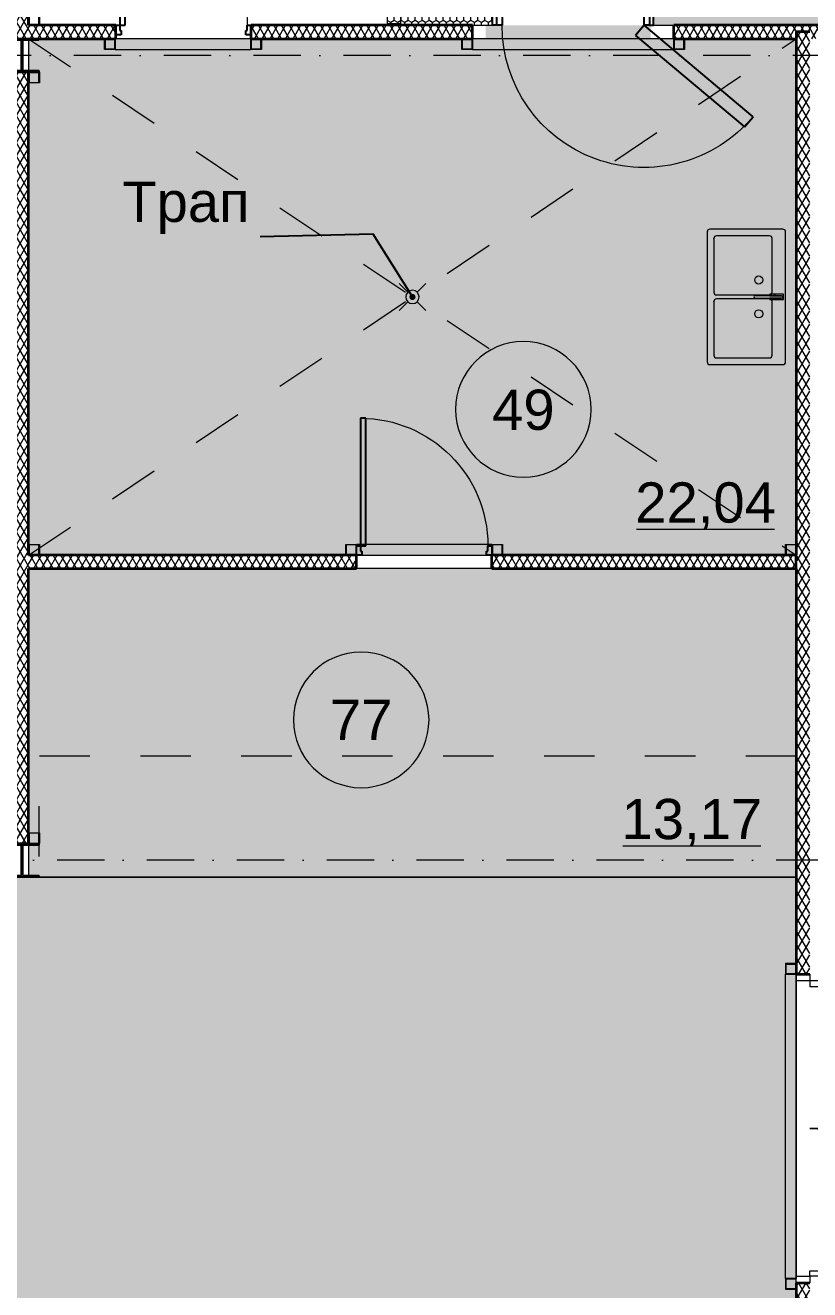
# Model space of a CAD drawing. Header units: millimetres. Extents: x -10605 to 104127, y -15987 to 52426.
# Drawn here: x 88025 to 93875, y 18799 to 28225 of the extents above; entities that cross this region are included whole.
import ezdxf
from ezdxf.enums import TextEntityAlignment as Align

# ---------------------------------------------------------------- set-up
doc = ezdxf.new("R2010")
doc.units = ezdxf.units.MM
doc.header["$MEASUREMENT"] = 0
doc.linetypes.add('Dot & Dashed', pattern=[670.277762, 352.777767, -176.388884, 0, -141.111112])
doc.linetypes.add('roto_dd', pattern=[752.592, 376.296, -376.296])
for name, color, linetype in [('Двери Archicad', 7, 'Continuous'), ('Зоны', 7, 'Continuous'), ('Морозильные камеры', 7, 'Continuous'), ('Оси', 7, 'Continuous'), ('Стены', 7, 'Continuous')]:
    doc.layers.add(name, color=color, linetype=linetype)
for name, color, linetype, lineweight in [('Двери Archicad_Ном._пера__200', 7, 'Continuous', 0), ('Двери Archicad_Ном._пера__3', 7, 'Continuous', 0), ('Двери Archicad_Ном._пера__97', 7, 'Continuous', 35), ('Двери Archicad_Ном._пера__98', 7, 'Continuous', 25), ('Зоны_Ном._пера__38', 171, 'Continuous', 20), ('Зоны_Ном._пера__91', 255, 'Continuous', 0), ('Мебель и  оборудование_Ном._пера__200', 7, 'Continuous', 0), ('Мебель и  оборудование_Ном._пера__99', 7, 'Continuous', 15), ('Металлический каркас здания_Ном._пера__98', 7, 'Continuous', 25), ('Металлический каркас здания_Ном._пера__99', 7, 'Continuous', 15), ('Оси_Ном._пера__200', 7, 'Continuous', 0), ('Паспорта Зон Archicad_Ном._пера__100', 7, 'Continuous', 9), ('Сантехника_Ном._пера__99', 7, 'Continuous', 15), ('Стены _Ном._пера__97', 7, 'Continuous', 35)]:
    doc.layers.add(name, color=color, linetype=linetype, lineweight=lineweight)
for name, color, linetype, lineweight, true_color in [('Двери Archicad_Ном._пера__6', 7, 'Continuous', 13, 0xc23fa3ff), ('Зоны_Ном._пера__2', 7, 'Continuous', 0, 0xc2747474), ('Морозильные камеры_Ном._пера__6', 7, 'Continuous', 13, 0xc23fa3ff)]:
    doc.layers.add(name, color=color, linetype=linetype, lineweight=lineweight, true_color=true_color)
doc.styles.add('РЎР“Р•РќР•Р\xa0РР\xa0_РЎРўРР›Р¬_1', font='arial.ttf')
doc.dimstyles.new('СГЕНЕРИР_СТИЛЬ__1', dxfattribs={"dimtxt": 0.18, "dimasz": 91.2, "dimexe": 0.18, "dimexo": 0.0625, "dimgap": 0.09, "dimtad": 0, "dimtih": 1, "dimtoh": 1, "dimdec": 4, "dimzin": 0, "dimdsep": 46, "dimcen": 0.09, "dimadec": 0, "dimazin": 0, "dimtfac": 1, "dimtdec": 4, "dimtmove": 0, "dimatfit": 3, "dimldrblk": 'ARROWHEAD_11', "dimfxl": 1, "dimtolj": 1, "dimtzin": 0, "dimarcsym": 0})
pattern_1 = [(90, (0, 0), (-60, 0), [])]
pattern_2 = [(60, (0, 0), (-43.30127, 25), []), (120, (0, 0), (43.30127, 25), [])]
pattern_3 = [(90, (0, 0), (-51.961524, 0), [30, -60]), (90, (-25.98, 45), (-51.961524, 0), [30, -60]), (150, (-1e-14, 30), (25.980762, 45), [30, -60]), (150, (-51.96, 30), (25.980762, 45), [30, -60]), (210, (0, 0), (-25.980762, 45), [30, -60]), (210, (-51.96, -2e-14), (-25.980762, 45), [30, -60])]

# ---------------------------------------------------------------- blocks, each defined once
blk = doc.blocks.new('Разгрузочный тамбур_21_15', base_point=(89422.2, 38769.6))
at = {"layer": 'Зоны', "linetype": 'Continuous', "lineweight": 0, "true_color": 0x3f3f3f}
blk.add_hatch(color=250, dxfattribs=at).paths.add_polyline_path([(92689.4, 28225), (91459.4, 28225), (91459.4, 28125), (92689.4, 28125)])
at = {"layer": 'Паспорта Зон Archicad_Ном._пера__100', "color": 7, "lineweight": 9, "style": 'РЎР“Р•РќР•Р\xa0РР\xa0_РЎРўРР›Р¬_1'}
for tag, p in [('ROOM_NUMBER', (89177.8, 38614.3)), ('ROOM_AREA', (89462.9, 37457.8))]:
    blk.add_attdef(tag, text='', height=300, dxfattribs=at).set_placement(p, align=Align.MIDDLE_CENTER)
blk = doc.blocks.new('Колонна SHS ГК 27')
at = {"layer": 'Металлический каркас здания_Ном._пера__99', "linetype": 'Continuous', "lineweight": 0, "true_color": 0xffffff}
h = blk.add_hatch(dxfattribs=at)
h.set_pattern_fill('Barabбs_tйglakц_бllу', style=0, pattern_type=2)
h.set_pattern_definition(pattern_1)
h.paths.add_polyline_path([(-40, -40), (40, -40), (40, 40), (-40, 40)])
h.paths.add_polyline_path([(-36.4, -36.4), (-36.4, 36.4), (36.4, 36.4), (36.4, -36.4)], flags=0)
at = {"layer": 'Металлический каркас здания_Ном._пера__99', "color": 7, "linetype": 'Continuous', "lineweight": 15}
for p, q in [((40, 40), (-40, 40)), ((-40, 40), (-40, -40)), ((-36.4, -36.4), (-36.4, 36.4)), ((-36.4, 36.4), (36.4, 36.4)), ((36.4, 36.4), (36.4, -36.4)), ((40, -40), (40, 40)), ((-40, -40), (40, -40)), ((36.4, -36.4), (-36.4, -36.4))]:
    blk.add_line(p, q, dxfattribs=at)
blk = doc.blocks.new('Труба Квадратного Сечения ГК SHS 27_5')
at = {"layer": 'Металлический каркас здания_Ном._пера__99', "color": 7, "linetype": 'Continuous', "lineweight": 15}
for p, q in [((505, 40), (0, 40)), ((0, 40), (0, 0)), ((0, 0), (0, -40)), ((1010, 40), (505, 40)), ((1010, 0), (1010, 40)), ((1010, -40), (1010, 0)), ((0, -40), (505, -40)), ((505, -40), (1010, -40))]:
    blk.add_line(p, q, dxfattribs=at)
blk = doc.blocks.new('Труба Квадратного Сечения ГК SHS 27_8')
at = {"layer": 'Металлический каркас здания_Ном._пера__99', "color": 7, "linetype": 'Continuous', "lineweight": 15}
for p, q in [((1134, 40), (0, 40)), ((0, 40), (0, 0)), ((0, 0), (0, -40)), ((2268, 40), (1134, 40)), ((2268, 0), (2268, 40)), ((2268, -40), (2268, 0)), ((0, -40), (1134, -40)), ((1134, -40), (2268, -40))]:
    blk.add_line(p, q, dxfattribs=at)
blk = doc.blocks.new('Труба Квадратного Сечения ГК SHS 27_6')
at = {"layer": 'Металлический каркас здания_Ном._пера__99', "color": 7, "linetype": 'Continuous', "lineweight": 15}
for p, q in [((750, 40), (0, 40)), ((0, 40), (0, 0)), ((0, 0), (0, -40)), ((1500, 40), (750, 40)), ((1500, 0), (1500, 40)), ((1500, -40), (1500, 0)), ((0, -40), (750, -40)), ((750, -40), (1500, -40))]:
    blk.add_line(p, q, dxfattribs=at)
blk = doc.blocks.new('Зона подготовки товара_49_68', base_point=(90790.7, 26623.8))
at = {"layer": 'Зоны', "linetype": 'Continuous', "lineweight": 0, "true_color": 0x3f3f3f}
blk.add_hatch(color=250, dxfattribs=at).paths.add_polyline_path([(93775, 28125), (88050, 28125), (88050, 24274.5), (93775, 24274.5)])
at = {"layer": 'Паспорта Зон Archicad_Ном._пера__100', "color": 7, "linetype": 'Continuous', "lineweight": 9}
blk.add_line((92583.5, 24467.9), (93613, 24467.9), dxfattribs=at)
for start, end in [(0, 180), (180, 0)]:
    blk.add_arc((91739.4, 25361.5), 505.7, start, end, dxfattribs=at)
at = {"layer": 'Паспорта Зон Archicad_Ном._пера__100', "color": 7, "lineweight": 9, "style": 'РЎР“Р•РќР•Р\xa0РР\xa0_РЎРўРР›Р¬_1'}
for tag, p in [('ROOM_NUMBER', (91739.4, 25359)), ('ROOM_AREA', (93098.3, 24667.4))]:
    blk.add_attdef(tag, text='', height=300, dxfattribs=at).set_placement(p, align=Align.MIDDLE_CENTER)
blk = doc.blocks.new('Торговый зал_98_102', base_point=(66242.7, 20775.7))
at = {"layer": 'Зоны_Ном._пера__2', "linetype": 'Continuous', "lineweight": 0, "true_color": 0x1d1d1d}
blk.add_hatch(color=250, dxfattribs=at).paths.add_polyline_path([(51875, 18125), (93775, 18125), (93775, 21875), (51875, 21875)])
at = {"layer": 'Паспорта Зон Archicad_Ном._пера__100', "color": 7, "lineweight": 9, "style": 'РЎР“Р•РќР•Р\xa0РР\xa0_РЎРўРР›Р¬_1'}
for tag, p in [('ROOM_NUMBER', (66582.8, 20581)), ('ROOM_AREA', (93028.6, 18555.4))]:
    blk.add_attdef(tag, text='', height=300, dxfattribs=at).set_placement(p, align=Align.MIDDLE_CENTER)
blk = doc.blocks.new('Выставочная зона_77_131', base_point=(91777.1, 23555.5))
at = {"layer": 'Зоны_Ном._пера__38', "linetype": 'Continuous', "lineweight": 0, "true_color": 0x1f1f3f}
blk.add_hatch(color=179, dxfattribs=at).paths.add_polyline_path([(88050, 21875), (93775, 21875), (93775, 24175), (88050, 24175)])
at = {"layer": 'Паспорта Зон Archicad_Ном._пера__100', "color": 7, "linetype": 'Continuous', "lineweight": 9}
blk.add_line((92481.2, 22108.1), (93510.8, 22108.1), dxfattribs=at)
for start, end in [(0, 180), (180, 0)]:
    blk.add_arc((90530.1, 23046.7), 505.7, start, end, dxfattribs=at)
at = {"layer": 'Паспорта Зон Archicad_Ном._пера__100', "color": 7, "lineweight": 9, "style": 'РЎР“Р•РќР•Р\xa0РР\xa0_РЎРўРР›Р¬_1'}
for tag, p in [('ROOM_NUMBER', (90530.1, 23046.7)), ('ROOM_AREA', (92996, 22307.5))]:
    blk.add_attdef(tag, text='', height=300, dxfattribs=at).set_placement(p, align=Align.MIDDLE_CENTER)
blk = doc.blocks.new('Металлическая Двупольная дверь 27')
at = {"layer": 'Двери Archicad_Ном._пера__200', "color": 7, "linetype": 'Continuous', "lineweight": 0}
for p, q in [((-1100, 0), (-1150, 0)), ((-1150, 0), (-1150, -100)), ((-1100, -100), (-1100, 0)), ((1150, 0), (1100, 0)), ((1100, 0), (1100, -100)), ((1150, -100), (1150, 0)), ((-1150, -100), (-1100, -100)), ((1100, -100), (1150, -100))]:
    blk.add_line(p, q, dxfattribs=at)
at = {"layer": 'Двери Archicad_Ном._пера__3', "color": 7, "linetype": 'Continuous', "lineweight": 0}
for p, q in [((-1100, 1100), (-1100, 1020)), ((-1060, 1100), (-1100, 1100)), ((-1060, 1020), (-1060, 1100)), ((1060, 1020), (1060, 1100)), ((1060, 1100), (1100, 1100)), ((1100, 1100), (1100, 1020)), ((-1100, 1020), (-1060, 1020)), ((-1080, 1020), (-1080, 80)), ((1100, 1020), (1060, 1020)), ((1080, 1020), (1080, 80)), ((-1060, 80), (-1100, 80)), ((-1100, 80), (-1100, 0)), ((-1100, 0), (-1060, 0)), ((-1060, 0), (-1060, 80)), ((1060, 0), (1060, 80)), ((1060, 80), (1100, 80)), ((1100, 0), (1060, 0)), ((1100, 80), (1100, 0))]:
    blk.add_line(p, q, dxfattribs=at)
at = {"layer": 'Двери Archicad_Ном._пера__3', "color": 7, "linetype": 'Continuous', "lineweight": 0, "flags": 128}
for points in [[(-1100, 1020), (-1100, 80), (-1080, 80), (-1080, 1020)], [(-1080, 1020), (-1080, 80), (-1060, 80), (-1060, 1020)], [(1080, 1020), (1080, 80), (1060, 80), (1060, 1020)], [(1100, 1020), (1100, 80), (1080, 80), (1080, 1020)]]:
    blk.add_lwpolyline(points, close=True, dxfattribs=at)
at = {"layer": 'Двери Archicad_Ном._пера__3', "color": 7, "linetype": 'Continuous', "lineweight": 0}
for centre, start, end in [((-1100, 0), 0, 90), ((1100, 0), 90, 180)]:
    blk.add_arc(centre, 1100, start, end, dxfattribs=at)
at = {"layer": 'Двери Archicad_Ном._пера__97', "color": 7, "linetype": 'Continuous', "lineweight": 35}
for p, q in [((-1150, -100), (-1150, 0)), ((-1150, -100), (-1150, 0)), ((1150, -100), (1150, 0)), ((1150, -100), (1150, 0))]:
    blk.add_line(p, q, dxfattribs=at)
blk = doc.blocks.new('Стена_18', base_point=(93825, 28175))
at = {"layer": 'Стены', "linetype": 'Continuous', "lineweight": 0, "true_color": 0x000000}
h = blk.add_hatch(dxfattribs=at)
h.set_pattern_fill('Batt_Insulation__3_', color=18, style=0, pattern_type=2)
h.set_pattern_definition(pattern_2)
h.paths.add_polyline_path([(93775, 28175), (93775, 21150), (93875, 21150), (93875, 28175)])
h = blk.add_hatch(dxfattribs=at)
h.set_pattern_fill('Batt_Insulation__3_', color=18, style=0, pattern_type=2)
h.set_pattern_definition(pattern_2)
h.paths.add_polyline_path([(93775, 11875), (93875, 11875), (93875, 18850), (93775, 18850)])
at = {"layer": 'Стены _Ном._пера__97', "color": 7, "linetype": 'Continuous', "lineweight": 35}
for p, q in [((93775, 21150), (93875, 21150)), ((93775, 18850), (93875, 18850))]:
    blk.add_line(p, q, dxfattribs=at)
at = {"layer": 'Стены _Ном._пера__97', "color": 7, "linetype": 'Continuous', "lineweight": 35, "flags": 128}
for points in [[(93775, 28175), (93775, 24275)], [(93875, 28175), (93775, 28175)], [(93775, 24175), (93775, 21150)], [(93775, 18850), (93775, 15825)]]:
    blk.add_lwpolyline(points, dxfattribs=at)
at = {"layer": 'Двери Archicad', "color": 7, "linetype": 'Continuous', "lineweight": 50, "xscale": -1, "zscale": 1000, "rotation": 270}
blk.add_blockref('Металлическая Двупольная дверь 27', (93875, 20000), dxfattribs=at)
blk = doc.blocks.new('Однопольная Дверь 27_2')
at = {"layer": 'Двери Archicad_Ном._пера__3', "color": 7, "linetype": 'Continuous', "lineweight": 0}
blk.add_arc((475, 0), 950, 90, 180, dxfattribs=at)
at = {"layer": 'Двери Archicad_Ном._пера__97', "color": 7, "linetype": 'Continuous', "lineweight": 35}
for p, q in [((-505, -170), (-505, -70)), ((505, -170), (505, -70))]:
    blk.add_line(p, q, dxfattribs=at)
at = {"layer": 'Двери Archicad_Ном._пера__98', "color": 7, "linetype": 'Continuous', "lineweight": 25}
for p, q in [((435, 0), (435, 950)), ((435, 950), (475, 950)), ((475, 950), (475, 0)), ((-475, 0), (-505, 0)), ((-505, 0), (-505, -70)), ((-475, -40), (-475, 0)), ((475, 0), (435, 0)), ((505, 0), (475, 0)), ((475, 0), (475, -40)), ((505, -70), (505, 0)), ((-505, -70), (-465, -70)), ((-465, -40), (-475, -40)), ((-465, -70), (-465, -40)), ((475, -40), (465, -40)), ((465, -40), (465, -70)), ((465, -70), (505, -70))]:
    blk.add_line(p, q, dxfattribs=at)
blk = doc.blocks.new('Стена_108', base_point=(93825, 24225))
at = {"layer": 'Стены', "linetype": 'Continuous', "lineweight": 0, "true_color": 0x000000}
h = blk.add_hatch(dxfattribs=at)
h.set_pattern_fill('Batt_Insulation__3_', color=18, style=0, pattern_type=2)
h.set_pattern_definition(pattern_2)
h.paths.add_polyline_path([(90495, 24275), (88050, 24275), (88050, 24175), (90495, 24175)])
h = blk.add_hatch(dxfattribs=at)
h.set_pattern_fill('Batt_Insulation__3_', color=18, style=0, pattern_type=2)
h.set_pattern_definition(pattern_2)
h.paths.add_polyline_path([(93765, 24275), (91505, 24275), (91505, 24175), (93765, 24175)])
h = blk.add_hatch(dxfattribs=at)
h.set_pattern_fill('Batt_Insulation__3_', color=18, style=0, pattern_type=2)
h.set_pattern_definition(pattern_2)
h.paths.add_polyline_path([(93775, 24175), (93775, 24275), (93765, 24275), (93765, 24175)])
at = {"layer": 'Стены _Ном._пера__97', "color": 7, "linetype": 'Continuous', "lineweight": 35}
for p, q in [((90495, 24175), (90495, 24275)), ((91505, 24175), (91505, 24275))]:
    blk.add_line(p, q, dxfattribs=at)
at = {"layer": 'Стены _Ном._пера__97', "color": 7, "linetype": 'Continuous', "lineweight": 35, "flags": 128}
for points in [[(90495, 24275), (88050, 24275)], [(93765, 24275), (91505, 24275)], [(93775, 24175), (93775, 24275)], [(88050, 24175), (90495, 24175)], [(91505, 24175), (93765, 24175)]]:
    blk.add_lwpolyline(points, dxfattribs=at)
at = {"layer": 'Двери Archicad', "color": 7, "linetype": 'Continuous', "lineweight": 50, "xscale": -1, "zscale": 1000}
blk.add_blockref('Однопольная Дверь 27_2', (91000, 24345), dxfattribs=at)
blk = doc.blocks.new('Однопольная Дверь 27_3')
at = {"layer": 'Двери Archicad_Ном._пера__3', "color": 7, "linetype": 'Continuous', "lineweight": 0}
blk.add_arc((475, 0), 950, 90, 180, dxfattribs=at)
at = {"layer": 'Двери Archicad_Ном._пера__97', "color": 7, "linetype": 'Continuous', "lineweight": 35}
for p, q in [((-505, -70), (-505, 0)), ((-505, -70), (-505, 0)), ((505, -70), (505, 0)), ((505, -70), (505, 0)), ((-505, -100), (-505, -70)), ((505, -100), (505, -70))]:
    blk.add_line(p, q, dxfattribs=at)
at = {"layer": 'Двери Archicad_Ном._пера__98', "color": 7, "linetype": 'Continuous', "lineweight": 25}
for p, q in [((435, 0), (435, 950)), ((435, 950), (475, 950)), ((475, 950), (475, 0)), ((-475, 0), (-505, 0)), ((-505, 0), (-505, -70)), ((-475, -40), (-475, 0)), ((475, 0), (435, 0)), ((505, 0), (475, 0)), ((475, 0), (475, -40)), ((505, -70), (505, 0)), ((-505, -70), (-465, -70)), ((-465, -40), (-475, -40)), ((-465, -70), (-465, -40)), ((475, -40), (465, -40)), ((465, -40), (465, -70)), ((465, -70), (505, -70))]:
    blk.add_line(p, q, dxfattribs=at)
blk = doc.blocks.new('Простой Проем Двери')
at = {"layer": 'Двери Archicad_Ном._пера__97', "color": 7, "linetype": 'Continuous', "lineweight": 35}
for p, q in [((-750, 0), (-750, -100)), ((750, 0), (750, -100))]:
    blk.add_line(p, q, dxfattribs=at)
blk = doc.blocks.new('Стена_109', base_point=(98125, 28125))
at = {"layer": 'Стены', "linetype": 'Continuous', "lineweight": 0, "true_color": 0x000000}
h = blk.add_hatch(dxfattribs=at)
h.set_pattern_fill('Batt_Insulation__3_', color=18, style=0, pattern_type=2)
h.set_pattern_definition(pattern_2)
h.paths.add_polyline_path([(86370.5, 28125), (88700.2, 28125), (88700.2, 28225), (86370.5, 28225)])
h = blk.add_hatch(dxfattribs=at)
h.set_pattern_fill('Batt_Insulation__3_', color=18, style=0, pattern_type=2)
h.set_pattern_definition(pattern_2)
h.paths.add_polyline_path([(89710.2, 28225), (89710.2, 28125), (91360.4, 28125), (91360.4, 28225)])
h = blk.add_hatch(dxfattribs=at)
h.set_pattern_fill('Batt_Insulation__3_', color=18, style=0, pattern_type=2)
h.set_pattern_definition(pattern_2)
h.paths.add_polyline_path([(92860.4, 28125), (98125, 28125), (98125, 28225), (92860.4, 28225)])
at = {"layer": 'Стены _Ном._пера__97', "color": 7, "linetype": 'Continuous', "lineweight": 35}
for p, q in [((88700.2, 28155), (88700.2, 28225)), ((89710.2, 28155), (89710.2, 28225)), ((91360.4, 28125), (91360.4, 28225)), ((92860.4, 28125), (92860.4, 28225)), ((88700.2, 28125), (88700.2, 28155)), ((89710.2, 28125), (89710.2, 28155))]:
    blk.add_line(p, q, dxfattribs=at)
at = {"layer": 'Стены _Ном._пера__97', "color": 7, "linetype": 'Continuous', "lineweight": 35, "flags": 128}
for points in [[(88700.2, 28225), (88050, 28225)], [(91360.4, 28225), (89710.2, 28225)], [(98125, 28225), (92860.4, 28225)], [(86370.5, 28125), (88700.2, 28125)], [(89710.2, 28125), (91360.4, 28125)], [(92860.4, 28125), (93775, 28125)]]:
    blk.add_lwpolyline(points, dxfattribs=at)
at = {"layer": 'Двери Archicad', "color": 7, "linetype": 'Continuous', "lineweight": 50, "xscale": -1, "zscale": 1000}
blk.add_blockref('Однопольная Дверь 27_3', (89205.2, 28225), dxfattribs=at)
at = {"layer": 'Двери Archicad', "color": 7, "linetype": 'Continuous', "lineweight": 50, "zscale": 1000, "rotation": 180}
blk.add_blockref('Простой Проем Двери', (92110.4, 28125), dxfattribs=at)
blk = doc.blocks.new('Наружная Раздвижная Дверь 27')
at = {"layer": 'Двери Archicad_Ном._пера__3', "color": 7, "linetype": 'Continuous', "lineweight": 0}
for p, q in [((700, 105), (2100, 105)), ((700, 5), (700, 105)), ((2100, 105), (2100, 5)), ((2100, 5), (700, 5))]:
    blk.add_line(p, q, dxfattribs=at)
at = {"layer": 'Двери Archicad_Ном._пера__6', "color": 161, "linetype": 'Continuous', "lineweight": 13, "true_color": 0x3fa3ff}
for p, q in [((-700, 0), (-700, -100)), ((700, 0), (700, -100))]:
    blk.add_line(p, q, dxfattribs=at)
blk = doc.blocks.new('Стена_279', base_point=(90725, 33825.1))
at = {"layer": 'Морозильные камеры', "linetype": 'Continuous', "lineweight": 0, "true_color": 0x000000}
h = blk.add_hatch(dxfattribs=at)
h.set_pattern_fill('Styrofoam_SM_Insulation__3_', color=18, style=0, pattern_type=2)
h.set_pattern_definition(pattern_3)
h.paths.add_polyline_path([(90725, 33725.1), (90725, 31775), (90825, 31775), (90825, 33725.1)])
h = blk.add_hatch(dxfattribs=at)
h.set_pattern_fill('Styrofoam_SM_Insulation__3_', color=18, style=0, pattern_type=2)
h.set_pattern_definition(pattern_3)
h.paths.add_polyline_path([(90725, 30375), (90725, 28235), (90825, 28235), (90825, 30375)])
h = blk.add_hatch(dxfattribs=at)
h.set_pattern_fill('Styrofoam_SM_Insulation__3_', color=18, style=0, pattern_type=2)
h.set_pattern_definition(pattern_3)
h.paths.add_polyline_path([(90725, 28225), (90825, 28225), (90825, 28235), (90725, 28235)])
at = {"layer": 'Морозильные камеры_Ном._пера__6', "color": 161, "linetype": 'Continuous', "lineweight": 13, "true_color": 0x3fa3ff}
for p, q in [((90725, 31775), (90825, 31775)), ((90725, 30375), (90825, 30375))]:
    blk.add_line(p, q, dxfattribs=at)
at = {"layer": 'Морозильные камеры_Ном._пера__6', "color": 161, "linetype": 'Continuous', "lineweight": 13, "true_color": 0x3fa3ff, "flags": 128}
for points in [[(90725, 33725.1), (90725, 31775)], [(90825, 31775), (90825, 33725.1)], [(90725, 30375), (90725, 28235)], [(90825, 28235), (90825, 30375)], [(90825, 28235), (90725, 28235)]]:
    blk.add_lwpolyline(points, dxfattribs=at)
at = {"layer": 'Двери Archicad', "color": 7, "linetype": 'Continuous', "lineweight": 50, "xscale": -0.9999999999999999, "zscale": 1000, "rotation": 90.00000145681192}
blk.add_blockref('Наружная Раздвижная Дверь 27', (90725, 31075), dxfattribs=at)
blk = doc.blocks.new('Однопольная Дверь 27_4')
at = {"layer": 'Двери Archicad_Ном._пера__3', "color": 7, "linetype": 'Continuous', "lineweight": 0}
blk.add_arc((530, 0), 1060, 40, 180, dxfattribs=at)
at = {"layer": 'Двери Archicad_Ном._пера__6', "color": 161, "linetype": 'Continuous', "lineweight": 13, "true_color": 0x3fa3ff}
for p, q in [((-600, 0), (-600, -100)), ((-600, 0), (-600, -100)), ((600, 0), (600, -100)), ((600, 0), (600, -100))]:
    blk.add_line(p, q, dxfattribs=at)
at = {"layer": 'Двери Archicad_Ном._пера__98', "color": 7, "linetype": 'Continuous', "lineweight": 25}
for p, q in [((465.7, 76.6), (1277.7, 758)), ((1277.7, 758), (1342, 681.4)), ((1342, 681.4), (530, 0)), ((-570, 0), (-600, 0)), ((-600, 0), (-600, -100)), ((-530, 0), (-570, 0)), ((-570, 0), (-570, -100)), ((-530, -100), (-530, 0)), ((530, 0), (465.7, 76.6)), ((570, 0), (530, 0)), ((530, 0), (530, -100)), ((570, 0), (600, 0)), ((570, -100), (570, 0)), ((600, 0), (600, -100)), ((-570, -100), (-600, -100)), ((-570, -100), (-530, -100)), ((530, -100), (570, -100)), ((570, -100), (600, -100))]:
    blk.add_line(p, q, dxfattribs=at)
blk = doc.blocks.new('Стена_289', base_point=(90725, 28225))
at = {"layer": 'Морозильные камеры', "linetype": 'Continuous', "lineweight": 0, "true_color": 0x000000}
h = blk.add_hatch(dxfattribs=at)
h.set_pattern_fill('Styrofoam_SM_Insulation__3_', color=18, style=0, pattern_type=2)
h.set_pattern_definition(pattern_3)
h.paths.add_polyline_path([(90725, 28225), (91510.4, 28225), (91510.4, 28325), (90725, 28325)])
h = blk.add_hatch(dxfattribs=at)
h.set_pattern_fill('Styrofoam_SM_Insulation__3_', color=18, style=0, pattern_type=2)
h.set_pattern_definition(pattern_3)
h.paths.add_polyline_path([(92710.4, 28225), (98125, 28225), (98125, 28325), (92710.4, 28325)])
at = {"layer": 'Морозильные камеры_Ном._пера__6', "color": 161, "linetype": 'Continuous', "lineweight": 13, "true_color": 0x3fa3ff}
for p, q in [((91510.4, 28225), (91510.4, 28325)), ((92710.4, 28225), (92710.4, 28325))]:
    blk.add_line(p, q, dxfattribs=at)
at = {"layer": 'Морозильные камеры_Ном._пера__6', "color": 161, "linetype": 'Continuous', "lineweight": 13, "true_color": 0x3fa3ff, "flags": 128}
for points in [[(91510.4, 28325), (90725, 28325)], [(90725, 28325), (90725, 28225)], [(98125, 28325), (92710.4, 28325)], [(98125, 28225), (98125, 28325)], [(90725, 28225), (91510.4, 28225)], [(92710.4, 28225), (98125, 28225)]]:
    blk.add_lwpolyline(points, dxfattribs=at)
at = {"layer": 'Двери Archicad', "color": 7, "linetype": 'Continuous', "lineweight": 50, "xscale": -1, "zscale": 1000, "rotation": 180}
blk.add_blockref('Однопольная Дверь 27_4', (92110.4, 28225), dxfattribs=at)
blk = doc.blocks.new('Стена_368', base_point=(88000, 33875))
at = {"layer": 'Стены', "linetype": 'Continuous', "lineweight": 0, "true_color": 0x000000}
h = blk.add_hatch(dxfattribs=at)
h.set_pattern_fill('Batt_Insulation__3_', color=18, style=0, pattern_type=2)
h.set_pattern_definition(pattern_2)
h.paths.add_polyline_path([(87950, 33875), (87950, 28225), (88050, 28225), (88050, 33875)])
at = {"layer": 'Стены _Ном._пера__97', "color": 7, "linetype": 'Continuous', "lineweight": 35, "flags": 128}
for points in [[(87950, 33875), (87950, 28225)], [(88050, 33875), (87950, 33875)], [(88050, 28225), (88050, 33875)]]:
    blk.add_lwpolyline(points, dxfattribs=at)
blk = doc.blocks.new('Стена_386', base_point=(88000, 27875))
at = {"layer": 'Стены', "linetype": 'Continuous', "lineweight": 0, "true_color": 0x000000}
h = blk.add_hatch(dxfattribs=at)
h.set_pattern_fill('Batt_Insulation__3_', color=18, style=0, pattern_type=2)
h.set_pattern_definition(pattern_2)
h.paths.add_polyline_path([(87950, 27875), (87950, 22125), (88050, 22125), (88050, 27875)])
at = {"layer": 'Стены _Ном._пера__97', "color": 7, "linetype": 'Continuous', "lineweight": 35, "flags": 128}
for points in [[(87950, 27875), (87950, 24275)], [(88050, 27875), (87950, 27875)], [(88050, 24275), (88050, 27875)], [(87950, 24175), (87950, 22125)], [(88050, 22125), (88050, 24175)], [(87950, 22125), (88050, 22125)]]:
    blk.add_lwpolyline(points, dxfattribs=at)
blk = doc.blocks.new('Колонна Универсальная 27')
at = {"layer": 'Металлический каркас здания_Ном._пера__98', "linetype": 'Continuous', "lineweight": 0, "true_color": 0xffffff}
h = blk.add_hatch(dxfattribs=at)
h.set_pattern_fill('Barabбs_tйglakц_бllу', style=0, pattern_type=2)
h.set_pattern_definition(pattern_1)
h.paths.add_polyline_path([(-125, -125), (125, -125), (125, -113), (4, -113), (4, 113), (125, 113), (125, 125), (-125, 125), (-125, 113), (-4, 113), (-4, -113), (-125, -113)])
at = {"layer": 'Металлический каркас здания_Ном._пера__98', "color": 7, "linetype": 'Continuous', "lineweight": 25}
for p, q in [((125, 125), (-125, 125)), ((-125, 125), (-125, 113)), ((-125, 113), (-4, 113)), ((-4, 113), (-4, -113)), ((4, -113), (4, 113)), ((4, 113), (125, 113)), ((125, 113), (125, 125)), ((-4, -113), (-125, -113)), ((-125, -113), (-125, -125)), ((-125, -125), (125, -125)), ((125, -113), (4, -113)), ((125, -125), (125, -113))]:
    blk.add_line(p, q, dxfattribs=at)
blk = doc.blocks.new('Стандартный Маркер Сетки')
at = {"layer": 'Оси_Ном._пера__200', "color": 7, "linetype": 'Dot & Dashed', "lineweight": 0}
blk.add_line((0, 0), (107805.4, 0), dxfattribs=at)
at = {"layer": 'Оси_Ном._пера__200', "color": 7, "lineweight": 0, "style": 'РЎР“Р•РќР•Р\xa0РР\xa0_РЎРўРР›Р¬_1'}
blk.add_attdef('AC_MarkerText_1', text='', height=300, dxfattribs=at).set_placement((108205.4, 150), align=Align.TOP_CENTER)
blk = doc.blocks.new('Стандартный Маркер Сетки_3')
at = {"layer": 'Оси_Ном._пера__200', "color": 7, "linetype": 'Dot & Dashed', "lineweight": 0}
blk.add_line((0, 0), (107930.4, 0), dxfattribs=at)
at = {"layer": 'Оси_Ном._пера__200', "color": 7, "lineweight": 0, "style": 'РЎР“Р•РќР•Р\xa0РР\xa0_РЎРўРР›Р¬_1'}
blk.add_attdef('AC_MarkerText_1', text='', height=300, dxfattribs=at).set_placement((108330.4, 150), align=Align.TOP_CENTER)
blk = doc.blocks.new('Мойка Обычная 27')
at = {"layer": 'Сантехника_Ном._пера__99', "color": 7, "linetype": 'Continuous', "lineweight": 15}
for p, q in [((470, 485), (70, 485)), ((940, 485), (540, 485)), ((50, 465), (50, 70)), ((490, 70), (490, 465)), ((520, 465), (520, 70)), ((960, 70), (960, 465)), ((70, 50), (470, 50)), ((540, 50), (940, 50))]:
    blk.add_line(p, q, dxfattribs=at)
at = {"layer": 'Сантехника_Ном._пера__99', "color": 7, "linetype": 'Continuous', "lineweight": 15, "flags": 128}
for points in [[(20, 0), (990, 0, 0.414214), (1010, 20), (1010, 565, 0.414214), (990, 585), (20, 585, 0.414214), (0, 565), (0, 20, 0.414214)], [(485, 504), (496, 504), (496, 555, -1), (514, 555), (514, 504), (525, 504), (525, 569), (485, 569)], [(496, 357.1, 1), (514, 357.2), (514, 555, 1), (496, 555)]]:
    blk.add_lwpolyline(points, format="xyb", close=True, dxfattribs=at)
for points in [[(485.3, 468), (496, 468), (496, 503), (485.3, 503)], [(524.7, 468), (524.7, 503), (514, 503), (514, 468)]]:
    blk.add_lwpolyline(points, close=True, dxfattribs=at)
at = {"layer": 'Сантехника_Ном._пера__99', "color": 7, "linetype": 'Continuous', "lineweight": 15}
for centre in [(378.8, 385), (631.2, 385)]:
    blk.add_circle(centre, 30, dxfattribs=at)
for centre, start, end in [((70, 465), 90, 180), ((470, 465), 0, 90), ((540, 465), 90, 180), ((940, 465), 0, 90), ((70, 70), 180, 270), ((470, 70), 270, 0), ((540, 70), 180, 270), ((940, 70), 270, 0)]:
    blk.add_arc(centre, 20, start, end, dxfattribs=at)
for p in [(70, 50), (540, 50)]:
    blk.add_point(p, dxfattribs=at)
blk = doc.blocks.new('Символ Трапа в Полу 27')
at = {"layer": 'Мебель и  оборудование_Ном._пера__99', "color": 7, "linetype": 'Continuous', "lineweight": 15}
for p, q in [((64.6, 135.4), (0, 200)), ((135.4, 135.4), (200, 200)), ((64.6, 64.6), (0, 0)), ((135.4, 64.6), (200, 0))]:
    blk.add_line(p, q, dxfattribs=at)
at = {"layer": 'Мебель и  оборудование_Ном._пера__99', "color": 7, "linetype": 'Continuous', "lineweight": 15, "flags": 128}
blk.add_lwpolyline([(150, 100, 1), (50, 100, 1)], format="xyb", close=True, dxfattribs=at)
blk = doc.blocks.new('ARROWHEAD_11')
at = {"color": 0, "linetype": 'Continuous', "lineweight": 0}
blk.add_line((0, 0), (-1, 0), dxfattribs=at)
at = {"color": 0, "linetype": 'Continuous', "lineweight": 0, "const_width": 0.25, "flags": 128}
blk.add_lwpolyline([(-0.125, 0, 1), (0.125, 0, 1)], format="xyb", close=True, dxfattribs=at)

msp = doc.modelspace()

# ---------------------------------------------------------------- linework, layer by layer
at = {"layer": 'Зоны_Ном._пера__2', "color": 8, "linetype": 'Continuous', "lineweight": 0, "true_color": 0x747474, "flags": 128}
msp.add_lwpolyline([(51875, 18125), (93775, 18125), (93775, 21875.00005), (51875, 21875.00005)], close=True, dxfattribs=at)
at = {"layer": 'Зоны_Ном._пера__38', "color": 171, "linetype": 'Continuous', "lineweight": 20, "flags": 128}
msp.add_lwpolyline([(88050, 21875.00005), (93775, 21875.00005), (93775, 24175.00005), (88050, 24175.00005)], close=True, dxfattribs=at)
at = {"layer": 'Зоны_Ном._пера__91', "color": 255, "linetype": 'Continuous', "lineweight": 0, "flags": 128}
msp.add_lwpolyline([(93775, 28125.00005), (88050, 28125.00005), (88050, 24274.50005), (93775, 24274.50005)], close=True, dxfattribs=at)
at = {"layer": 'Мебель и  оборудование_Ном._пера__200', "color": 7, "linetype": 'roto_dd', "lineweight": 0, "flags": 128}
for points in [[(88050, 28125.00005), (93775, 24274.50005)], [(88050, 24274.50005), (93775, 28125.00005)]]:
    msp.add_lwpolyline(points, dxfattribs=at)
msp.add_lwpolyline([(93775, 22775.00012), (88124.99986, 22775.00012), (88124.99986, 21875.00012), (93775, 21875.00012)], close=True, dxfattribs=at)

# ---------------------------------------------------------------- block references
at = {"layer": 'Зоны', "color": 7, "linetype": 'Continuous', "lineweight": 9}
for name, p in [('Разгрузочный тамбур_21_15', (89422.15337, 38769.61505)), ('Торговый зал_98_102', (66242.67673, 20775.72296))]:
    msp.add_blockref(name, p, dxfattribs=at)
for name, p, values in [('Зона подготовки товара_49_68', (90790.70454, 26623.7979), {'ROOM_NUMBER': '49', 'ROOM_AREA': '22,04'}), ('Выставочная зона_77_131', (91777.12208, 23555.5454), {'ROOM_NUMBER': '77', 'ROOM_AREA': '13,17'})]:
    msp.add_blockref(name, p, dxfattribs=at).add_auto_attribs(values)
at = {"layer": 'Мебель и  оборудование_Ном._пера__99', "color": 7, "linetype": 'Continuous', "lineweight": 15, "zscale": 1000, "rotation": 90}
msp.add_blockref('Символ Трапа в Полу 27', (91012.5, 26099.75005), dxfattribs=at)
at = {"layer": 'Металлический каркас здания_Ном._пера__98', "color": 7, "linetype": 'Continuous', "lineweight": 25, "xscale": -1, "zscale": 1000}
for p in [(88000, 28000.00005), (88000, 22000.00005)]:
    msp.add_blockref('Колонна Универсальная 27', p, dxfattribs=at)
at = {"layer": 'Металлический каркас здания_Ном._пера__99', "color": 7, "linetype": 'Continuous', "lineweight": 15, "xscale": -1, "zscale": 1000}
for p in [(88090, 28265.00005), (88656.2425, 28085.00005), (89746.2425, 28085.00005), (88090, 27835.00005), (88090.00014, 24314.50005), (90455.00014, 24315.00005), (91545.00014, 24315.00005), (93735.00014, 24314.50005), (88090, 22165.00005)]:
    msp.add_blockref('Колонна SHS ГК 27', p, dxfattribs=at)
at = {"layer": 'Металлический каркас здания_Ном._пера__99', "color": 7, "linetype": 'Continuous', "lineweight": 15, "zscale": 1000}
for p in [(88696.2425, 28085.00005), (90495.00014, 24315.00005)]:
    msp.add_blockref('Труба Квадратного Сечения ГК SHS 27_5', p, dxfattribs=at)
at = {"layer": 'Металлический каркас здания_Ном._пера__99', "color": 7, "linetype": 'Continuous', "lineweight": 15, "xscale": -1, "zscale": 1000}
for name, p, rotation in [('Колонна SHS ГК 27', (91320.39796, 28085.00005), 180), ('Колонна SHS ГК 27', (92900.39796, 28085.00005), 180), ('Труба Квадратного Сечения ГК SHS 27_8', (93735, 18882.00007), 270)]:
    msp.add_blockref(name, p, dxfattribs=dict(at, rotation=rotation))
at = {"layer": 'Металлический каркас здания_Ном._пера__99', "color": 7, "linetype": 'Continuous', "lineweight": 15, "zscale": 1000}
for name, p, rotation in [('Труба Квадратного Сечения ГК SHS 27_6', (92860.39796, 28085.00005), 180), ('Колонна SHS ГК 27', (93735, 21190.00007), 90), ('Колонна SHS ГК 27', (93735, 18842.00007), 90)]:
    msp.add_blockref(name, p, dxfattribs=dict(at, rotation=rotation))
at = {"layer": 'Морозильные камеры', "color": 161, "lineweight": 13, "true_color": 0x3fa3ff}
for name, p in [('Стена_279', (90725, 33825.0506)), ('Стена_289', (90725.00014, 28225.00012))]:
    msp.add_blockref(name, p, dxfattribs=at)
at = {"layer": 'Оси', "color": 8, "linetype": 'Continuous', "lineweight": 0, "true_color": 0x747474, "xscale": -1, "zscale": 1000}
for name, p in [('Стандартный Маркер Сетки_3', (98125, 28000.00005)), ('Стандартный Маркер Сетки', (98000.00007, 22000.00005))]:
    msp.add_blockref(name, p, dxfattribs=at)
at = {"layer": 'Сантехника_Ном._пера__99', "color": 7, "linetype": 'Continuous', "lineweight": 15, "zscale": 1000, "rotation": 270}
msp.add_blockref('Мойка Обычная 27', (93110.00014, 26705.00012), dxfattribs=at)
at = {"layer": 'Стены', "color": 7, "lineweight": 35}
for name, p in [('Стена_368', (88000, 33874.99222)), ('Стена_109', (98125, 28125.00005)), ('Стена_18', (93825, 28175.00005)), ('Стена_386', (88000, 27875.00005)), ('Стена_108', (93825, 24225.00005))]:
    msp.add_blockref(name, p, dxfattribs=at)

# ---------------------------------------------------------------- texts
at = {"layer": 'Мебель и  оборудование_Ном._пера__200', "color": 7, "linetype": 'Continuous', "lineweight": 0, "insert": (88748.48335, 26668.35049), "char_height": 300, "attachment_point": 7, "style": 'РЎР“Р•РќР•Р\xa0РР\xa0_РЎРўРР›Р¬_1'}
msp.add_mtext('\\A1;{\\pql;\\fArial|b0|i0|c204|p0;\\W1.000000;Трап}', dxfattribs=at)

# ---------------------------------------------------------------- leaders
at = {"layer": 'Мебель и  оборудование_Ном._пера__200', "color": 7, "linetype": 'Continuous', "lineweight": 0, "annotation_type": 0, "has_hookline": 1, "hookline_direction": 1, "text_width": 910.8}
msp.add_leader([(90912.5, 26199.75005), (90620.44528, 26668.35049), (89777.12235, 26647.25632)], dimstyle='СГЕНЕРИР_СТИЛЬ__1', dxfattribs=at)

doc.saveas('drawing.dxf')
